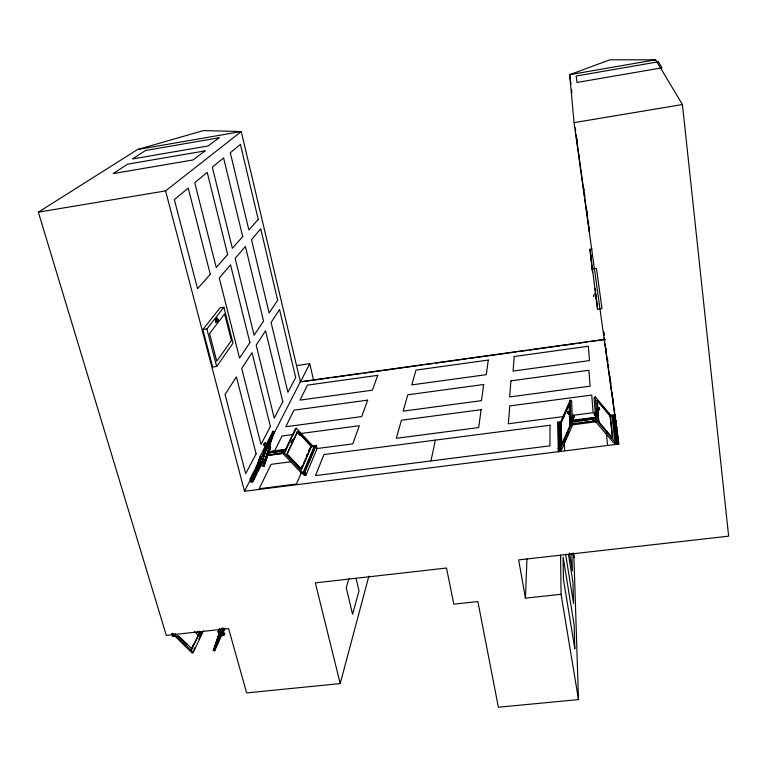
<?xml version="1.0" encoding="UTF-8"?>
<svg xmlns="http://www.w3.org/2000/svg" width="767" height="767" viewBox="0 0 767 767"><rect width="100%" height="100%" fill="white"/><g stroke="black" fill="none" stroke-linecap="round" stroke-linejoin="round"><path stroke-width="1.15" d="M560.591 555.03L561.07 594.3L525.443 598.155L526.939 558.817M568.452 414.238L568.75 413.518L568.462 414.238M569.91 414.774L570.006 414.353M570.13 412.234L569.852 412.924L570.111 412.205M430.968 460.929L435.378 440.114M266.648 444.17L266.858 443.671M267.367 446.71L267.846 445.272L266.571 448.283L268.776 448.887L266.648 448.12L260.857 465.377L262.966 466.144L269.303 447.314L267.184 446.547M197.541 631.941L200.206 634.827L200.992 632.785M296.81 365.533L309.743 363.702L300.424 381.995L241.26 131.55L203.428 130.591L137.561 149.517L38.35 212.152L166.295 635.364L228.614 628.604L246.648 692.917L340.212 683.579L368.841 576.199M267.817 445.378L269.965 446.039L268.68 449.788M348.927 578.539L346.243 587.637L352.571 614.309L359.014 590.906L356.109 578.462M221.673 634.654C223.178 638.317 226.092 631.097 222.516 632.785M222.938 635.249L222.861 635.44M265.9 445.56C264.011 447.89 262.688 440.987 266.695 443.988M251.912 481.427L253.005 481.283L252.477 479.25L260.166 456.26L272.985 431.322L274.365 431.821L262.937 465.722L263.56 464.898M254.74 474.389L259.975 457.525L254.366 475.511M262.86 461.197L255.085 475.77L261.058 457.918L274.365 431.821M255.44 475.895L261.422 458.043L300.367 381.765L605.067 339.282M267.29 446.873L260.857 465.377M271.489 435.761L272.985 431.322M268.939 446.183L272.573 435.378L268.92 447.391M270.588 447.046L263.752 466.422L269.62 448.129L270.559 446.998L263.867 466.422M263.493 466.336L270.252 446.883M263.934 466.269L270.521 446.979M219.065 630.273L218.058 631.998L219.141 628.863M218.307 632.085L219.4 628.873M219.832 629.256L218.595 632.852L219.343 631.193M218.959 631.883L219.899 629.688M224.664 628.163L214.645 650.809L213.293 650.33L220.196 630.119L222.593 630.493M215.115 646.6L220.139 630.79L215.498 645.478M215.795 646.84L221.164 631.145L216.131 646.955L222.976 630.637M214.645 650.809L221.558 630.608L221.04 628.777L222.075 628.662M269.217 447.487L269.926 447.746L263.819 465.464L263.119 465.214M570.044 414.257L569.948 414.755M573.237 416.577L573.217 414.966M312.696 446.241L315.045 445.934L303.972 471.983L304.796 475.396L305.899 475.252L317.068 448.628L316.292 445.339L311.623 445.953M304.595 471.58L307.356 465.061M308.286 462.885L309.667 459.625M310.587 457.458L314.738 447.679M305.899 475.252L305.074 471.839L316.292 445.339M571.904 419.894L573.294 416.625L572.566 416.356L573.323 417.392L573.294 416.625L571.904 419.75M304.633 474.715L303.521 474.85L303.023 472.808L313.943 447.19L296.283 428.207L295.218 429.041L283.387 453.939L301.92 473.651L304.135 472.664M301.431 472.395L296.445 484.035L259.16 488.742L271.067 464.342L290.703 461.801M301.191 468.829L302.61 465.55M304.029 462.261L304.978 460.066M306.397 456.787L307.816 453.498M308.765 451.312L310.184 448.024M301.278 469.5L311.191 446.519L297.692 431.524L311.46 446.317L301.556 469.289L287.174 453.987L297.692 431.524M300.913 469.04L302.342 465.751M306.599 455.895L307.548 453.709M308.497 451.514L309.916 448.235M223.916 632.996L223.945 633.12M223.791 630.992L222.929 627.933L221.903 628.048L222.766 631.107L223.791 630.992L224.731 628.873M558.817 423.202L559.124 448.954L561.77 449.347L572.527 425.196L571.616 400.757L570.197 400.23L559.948 423.509L560.639 450.938L559.459 451.082L558.702 422.521L561.07 422.214M561.089 422.147L569.085 404.008L569.795 426.078L561.463 444.831L561.089 422.147L561.827 444.965L570.169 426.212L569.823 415.762M561.444 422.272L569.44 404.142L569.517 406.462M216.131 646.955L223.302 630.752M571.578 419.012L572.968 415.887L571.616 419.856M571.664 419.213L572.786 415.819M571.693 419.961L573.869 415.839L573.984 417.056L571.626 422.358M214.779 646.485L217.665 640.004M213.293 650.33L215.211 646.025M215.594 645.517L217.032 642.286M572.441 419.003L573.85 415.829M571.597 421.486L573.937 415.896M571.607 421.773L573.956 416.328M571.626 422.214L573.965 416.615M560.303 448.81L571.041 424.65L570.197 400.23M564.79 441.198L566.18 438.072M567.11 435.992L568.5 432.866M219.132 631.941L219.726 630.503M218.653 630.464L218.058 631.998M291.163 442.233C290.329 444.333 296.58 436.433 291.891 440.661M193.783 649.946L194.799 647.789M198.854 639.16L202.411 631.605M172.92 633.993L173.936 633.887L174.483 635.699L192.258 653.177L193.255 652.458L203.38 630.896M287.395 453.124L297.423 431.735M197.368 631.624L199.794 634.031L200.302 632.957M199.794 634.031L200.427 632.871M197.819 631.586L200.292 634.031L201.213 632.344L200.561 633.81L198.087 631.356M193.629 644.222L191.309 649.438L198.701 634.855M191.808 649.074L198.461 635.038M283.387 453.939L284.49 453.086L296.283 428.207M199.919 632.65L199.458 633.619L199.947 633.264M569.958 412.799C567.35 409.703 567.034 414.957 570.054 414.41M200.408 634.779L198.672 635.862L194.415 631.375M274.519 451.236L282.045 435.982L293.751 434.429M262.937 465.722L263.388 464.84M255.085 475.77L263.57 458.973M173.467 635.814L174.483 635.699L175.557 633.59M258.834 461.811L250.119 478.857L251.001 482.242L252.094 482.098L253.158 479.998M253.005 481.283L262.899 461.676M269.926 447.746L269.524 448.532L268.824 448.273L269.936 446.058M255.651 471.005L251.384 479.394L252.477 479.25L254.05 476.163M268.958 447.842L269.572 447.046M252.094 482.098L251.212 478.713L256.552 468.244M616.658 426.375L618.768 444.064L244.51 491.273L250.483 479.586M251.566 477.457L254.27 472.136M263.129 451.38L271.01 436.03M216.668 366.473L233.015 343.165L223.887 307.279L220.024 307.864L202.833 329.599L212.66 367.048L216.668 366.473L206.879 329.005L223.887 307.279M596.649 417.114L594.348 414.401L594.559 412.991M216.553 322.466L217.78 320.874L217.051 318.037L215.316 319.686L216.054 322.533L216.553 322.466L215.824 319.618L217.051 318.037M216.054 322.533L217.78 320.874M597.301 410.7C599.113 411.984 600.34 405.369 597.177 409.166M38.35 212.152L165.586 190.897L241.26 131.55L137.561 149.517M310.664 446.931L311.46 446.317M174.483 635.699L175.48 634.971L193.255 652.458M197.646 634.855L199.199 633.59M199.679 634.29L201.136 633.216M200.292 634.031L198.001 631.452M198.605 635.814L200.072 634.74M616.39 443.901L615.201 444.055L612.066 416.749L595.278 396.913L594.061 397.785L596.055 422.157L613.619 442.789L616.093 441.754L613.054 415.465L610.695 415.772M595.681 413.346L595.125 414.554L595.748 414.113M594.425 414.381L594.78 412.224M595.384 413.72L595.163 412.991M596.055 422.157L597.33 421.256L595.278 396.913M599.18 422.281L612.814 438.312L610.34 415.752L597.253 400.297L598.864 422.502L598.663 420.191M609.42 416.404L610.34 415.752M525.443 598.155L518.655 559.92L728.65 536.152L682.438 104.533L655.622 59.797L569.651 74.687L574.071 122.643L618.768 444.064M574.071 122.643L682.438 104.533M591.942 268.996L596.429 268.325L601.999 308.526L597.56 309.159L589.9 249.285L592.028 248.959M215.316 319.686L215.824 319.618M202.833 329.599L206.879 329.005M595.326 294.758L595.163 293.205L595.71 293.128M595.163 293.205L595.748 297.74L596.295 297.663L596.122 296.1M303.981 381.496L328.88 378.026M331.248 377.7L362.072 373.404M364.44 373.069L422.531 364.977M424.908 364.641L433.202 363.491M435.57 363.155L466.394 358.86M468.771 358.525L516.191 351.919M518.559 351.593L526.862 350.433M529.23 350.097L560.054 345.802M562.422 345.476L576.65 343.491M579.027 343.156L587.321 342.005M589.689 341.67L605.105 339.522M300.769 433.499L359.311 425.733L352.801 443.872L316.426 448.618M268.412 451.61L285.928 449.309M269.246 451.926L285.688 449.778M268.239 452.731L285.842 450.43M312.85 446.902L315.199 446.595L315.045 445.934M267.884 453.211L285.602 450.891M267.558 454.85L271.077 454.39M273.426 454.083L276.945 453.623M279.293 453.316L282.812 452.856M269.236 454.869L272.736 454.409M275.363 453.978L278.565 453.652M280.904 453.345L284.404 452.894M563.678 416.529L508.329 423.758L509.796 405.925L591.75 395.053L593.121 412.694L573.102 415.302M267.204 455.33L283.723 453.172M267.721 455.502L284.145 453.355M558.395 451.945L557.58 422.214L561.108 421.754M571.722 420.374L596.467 417.162M610.609 415.321L614.146 414.861L614.626 418.312M571.703 420.834L596.515 417.612M571.808 421.514L596.611 418.293M610.791 416.462L613.149 416.155L613.054 415.465M571.789 421.975L596.668 418.744M573.304 423.413L576.842 422.953M579.2 422.655L582.747 422.195M585.106 421.888L588.653 421.428M592.191 420.968L594.55 420.661M572.105 424.026L595.777 420.958M572.278 424.86L596.899 421.677M250.119 478.857L251.212 478.713M303.972 471.983L305.074 471.839M557.83 448.398L559.009 448.244M617.684 444.467L617.186 440.881L615.997 441.035L616.495 444.62M573.802 553.429L578.491 699.609L498.377 707.203L477.889 601.568L453.815 604.175L446.509 568.031L315.333 582.872L340.212 683.579M655.622 59.797L609.909 59.797L569.651 74.687L570.964 84.169M573.917 417.066L573.582 415.733M218.624 631.241L219.285 631.481M252.477 479.25L253.915 479.768L261.614 456.777L260.166 456.26M266.993 447.017L269.14 447.899M571.041 424.65L572.527 425.196M598.596 409.904L598.816 410.268M192.057 648.901L178.011 635.507L186.937 644.29M197.493 631.538L199.919 633.935M199.343 631.26L200.992 632.89M199.257 631.442L200.906 633.072M199.171 631.624L200.82 633.254M199.084 631.807L200.733 633.437M198.998 631.989L200.647 633.619M286.896 454.198L300.472 468.656M284.49 453.086L303.023 472.808M296.887 432.147L300.127 435.627M594.252 413.25L595.796 415.196M594.281 413.538L595.825 415.484M594.3 413.825L596.621 416.682M594.32 414.113L596.64 416.97M601.894 426.068L604.166 428.734M606.438 431.409L608.71 434.084M610.225 435.857L612.497 438.532L610.033 415.973L596.947 400.508M597.33 421.256L614.894 441.897L615.201 444.055M165.586 190.897L244.51 491.273M309.743 363.702L313.492 379.857M561.07 594.3L578.491 699.609M565.586 554.09L573.582 603.571L572.959 582.316L568.433 554.196M569.555 553.036L572.403 570.753L571.894 553.601M573.179 552.882L573.937 557.59M558.702 422.521L559.239 425.934M557.58 422.214L557.935 424.487M595.393 294.959L595.547 296.148L595.48 295.611M589.9 249.285L591.702 262.362M595.873 294.672L596.295 297.663M576.909 138.664L577.235 141.013M579.2 155.126L579.526 157.484M583.773 188.059L584.099 190.408M584.588 193.936L584.914 196.285M586.87 210.398L587.196 212.756M603.763 331.996L604.089 334.364M606.055 348.525L606.39 350.893M607.531 359.157L607.867 361.516M608.356 365.054L608.682 367.422M609.832 375.686L610.158 378.045M610.647 381.582L610.983 383.951M612.124 392.215L612.449 394.574M612.948 398.111L613.274 400.479M605.01 343.808L616.697 427.823L615.757 419.971M615.259 414.583L615.537 416.941M615.959 420.479L616.237 422.838M614.425 408.744L614.693 410.987M615.086 414.353L615.489 417.718M614.146 414.861L617.186 440.881M603.648 331.996L604.06 335.543M604.329 337.902L604.741 341.449M588.394 222.142L588.644 224.491M588.903 226.831L589.401 231.519L575.988 134.359M595.374 288.756L595.623 291.019M596.592 300.089L597.56 309.159M595.144 288.421L595.518 291.978M595.777 294.346L596.534 301.46M595.585 296.177L595.748 297.74M590.542 254.069L592.392 271.825M606.4 433.633L607.569 445.474M575.375 127.974L575.681 131.167M571.53 89.403L571.856 92.826M597.148 402.828L597.551 407.459M597.857 410.93L598.356 416.721M564.426 442.569L564.608 450.9M560.6 448.628L560.639 450.938M559.133 425.254L559.162 427.603M598.778 409.156L599.564 409.262L598.778 409.156M550.035 425.254L549.939 445.819L315.496 475.598L323.971 454.553L550.035 425.254M217.051 320.462L216.716 319.523L217.051 320.462M218.298 319.494L218.633 320.577L218.298 319.494M514.235 356.521L513.046 371.065L589.478 360.595L588.356 346.233L514.235 356.521M510.966 380.835L509.614 396.951L590.101 386.175L588.903 370.25L510.966 380.835M568.395 412.243L568.673 411.668L568.395 412.243M292.438 441.773L291.949 441.246L292.438 441.773M264.251 445.493L264.529 444.86L264.27 445.435M481.139 409.664L478.694 427.555L396.309 438.302L401.429 420.239L481.139 409.664M488.282 360.068L486.297 374.68L411.812 384.89L415.992 370.106L488.282 360.068M483.699 384.488L481.465 400.652L403.135 411.141L407.795 394.794L483.699 384.488M224.079 633.58L224.75 633.782L224.079 633.58M263.493 444.524L264.212 444.755L263.532 444.448M223.398 635.095L224.012 635.431L223.437 635.028M264.145 443.24L264.807 443.594L264.184 443.163M292.515 440.68L293.224 440.948L292.515 440.68M293.09 439.433L293.809 439.683L293.147 439.491M567.465 411.927L568.184 412.224L567.513 411.85M598.701 407.862L599.42 408.111L598.749 407.776M567.503 413.183L568.251 413.336L567.503 413.183M265.257 443.642L265.478 442.971L265.257 443.642M598.183 407.804L598.634 408.437L598.183 407.804M377.738 375.341L372.417 390.192L300.07 400.115L307.462 385.101L377.738 375.341M367.661 400.153L361.736 416.577L285.775 426.749L293.972 410.163L367.661 400.153M282.812 401.735L274.231 418.092L256.197 345.15L265.535 330.721L282.812 401.735M295.688 377.537L287.922 392.349L271.096 322.504L279.533 309.465L295.688 377.537M256.111 453.843L245.708 473.709L225.047 394.487L236.418 376.885L256.111 453.843M270.396 426.462L260.991 444.419L241.749 368.534L252.007 352.657L270.396 426.462M263.551 321.057L254.126 335.198L235.153 258.402L245.402 246.428L263.551 321.057M277.664 300.233L269.15 313.013L251.49 239.659L260.732 228.854L277.664 300.233M249.898 342.571L239.544 358.141L219.247 278.038L230.541 264.816L249.898 342.571M231.394 340.538L216.754 361.19L209.554 333.568L224.626 313.962L231.394 340.538M210.283 274.308L197.56 288.68L174.33 199.593L188.231 188.116L210.283 274.308M227.674 254.567L216.236 267.482L194.741 182.671L207.205 172.383L227.674 254.567M242.727 236.581L232.353 248.278L212.306 167.187L223.59 157.906L242.727 236.581M258.249 219.448L248.892 229.995L230.292 152.758L240.435 144.407L258.249 219.448M205.057 150.878L193.073 159.958L113.132 173.591L127.629 164.157L205.057 150.878M219.074 137.782L208.202 145.941L132.442 158.97L145.577 150.485L219.074 137.782M658.326 61.811L576.19 76.01L577.005 82.453L661.988 67.832L658.326 61.811M172.738 633.389L171.722 633.504L172.633 636.524L173.649 636.418L172.738 633.389M593.524 295.122L593.706 296.417L593.543 295.228M574.819 648.7L563.467 579.44L563.112 557.12L574.109 624.693L574.819 648.7"/></g></svg>
